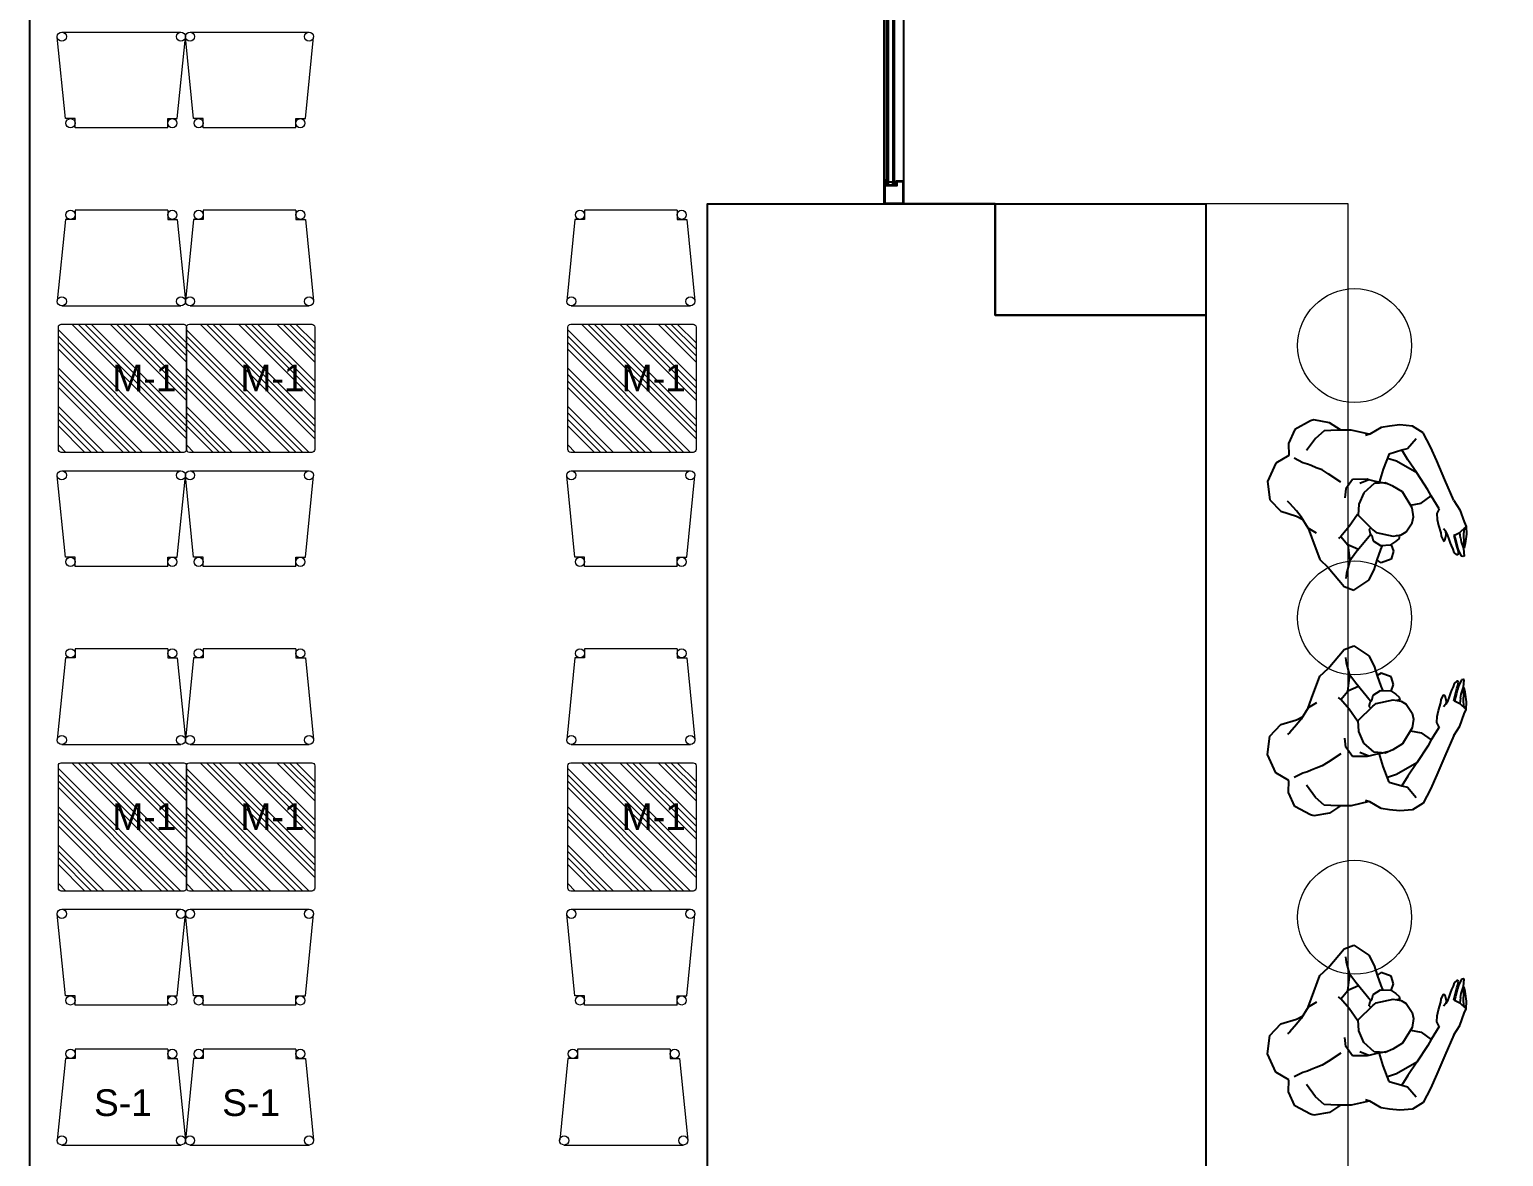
# Model space of a CAD drawing. Header units: centimetres. Extents: x 129282 to 136766, y 26190 to 28185.
# Drawn here: x 132624 to 133142, y 26763 to 27158 of the extents above; entities that cross this region are included whole.
import ezdxf

# ---------------------------------------------------------------- set-up
doc = ezdxf.new("R2010")
doc.units = ezdxf.units.CM
doc.header["$LTSCALE"] = 10
doc.header["$MEASUREMENT"] = 0
for name, color, linetype in [('141125_RT1$0$xref_4_vitrin_kaplama$0$2DCAM', 4, 'Continuous'), ('141125_RT1$0$xref_4_vitrin_kaplama$0$2DKONST2', 253, 'Continuous'), ('LP-DIMENSION_INT_100', 51, 'Continuous'), ('SD-YAZI', 233, 'Continuous'), ('wall', 255, 'Continuous')]:
    doc.layers.add(name, color=color, linetype=linetype)
for name, color, linetype, lineweight in [('ARK_AHŞAP', 45, 'Continuous', 15), ('ARK_METAL', 252, 'Continuous', 15), ('tefriş', 45, 'Continuous', 18)]:
    doc.layers.add(name, color=color, linetype=linetype, lineweight=lineweight)
doc.styles.get("Standard").update_dxf_attribs({"font": 'arial.ttf'})

# ---------------------------------------------------------------- blocks, each defined once
blk = doc.blocks.new('kj')
at = {"layer": '141125_RT1$0$xref_4_vitrin_kaplama$0$2DCAM'}
for p, q in [((130239.37, 27305.9), (130239.37, 27105.5)), ((130246.37, 27105.2), (130246.37, 27306.2))]:
    blk.add_line(p, q, dxfattribs=at)
for points in [[(130240.27, 27103.8), (130240.27, 27307.6), (130240.87, 27307.6), (130240.87, 27103.8)], [(130242.47, 27307.6), (130242.47, 27103.8)], [(130243.07, 27103.8), (130243.07, 27307.6)], [(130242.47, 27103.8), (130242.47, 27104.8), (130240.87, 27104.8), (130240.87, 27103.8)]]:
    blk.add_lwpolyline(points, dxfattribs=at)
at = {"layer": '141125_RT1$0$xref_4_vitrin_kaplama$0$2DKONST2'}
for points in [[(130239.37, 27098.2), (130239.37, 27097.2), (130245.87, 27097.2), (130245.87, 27097.2), (130246.37, 27097.2), (130246.37, 27105.2), (130243.67, 27105.2), (130243.67, 27103.8), (130239.87, 27103.8), (130239.87, 27105.5), (130239.37, 27105.5), (130239.37, 27098.2)], [(130239.62, 27098.45), (130239.62, 27097.45), (130246.12, 27097.45), (130246.12, 27104.95), (130243.92, 27104.95), (130243.92, 27103.55), (130239.62, 27103.55), (130239.62, 27098.45)]]:
    blk.add_lwpolyline(points, close=True, dxfattribs=at)
at = {"layer": 'LP-DIMENSION_INT_100', "color": 2}
blk.add_line((130278.37, 27097.2), (130239.37, 27097.2), dxfattribs=at)
blk.add_lwpolyline([(130239.37, 28185.2), (129939.37, 28185.2), (129939.37, 26190.2), (130177.37, 26190.2)], dxfattribs=at)
blk.add_lwpolyline([(130177.37, 26678.2), (130177.37, 27097.2), (130278.37, 27097.2), (130278.37, 27058.2), (130352.37, 27058.2), (130352.37, 26728.2), (130196.37, 26728.2), (130196.37, 26678.2)], close=True, dxfattribs=at)
blk = doc.blocks.new('dada')
for p, q in [((219967.82, -31810.1), (219965.63, -31815.29)), ((219973.43, -31806.86), (219967.82, -31810.1)), ((219980.49, -31806.97), (219973.43, -31806.86)), ((219984.71, -31810.01), (219980.49, -31806.97)), ((219988.56, -31808.22), (219984.71, -31810.01)), ((219993.91, -31808.37), (219988.56, -31808.22)), ((219998.88, -31812.26), (219993.91, -31808.37)), ((219965.63, -31815.29), (219966.32, -31821.02)), ((219984.28, -31815.56), (219984.55, -31812.14)), ((219984.57, -31817.26), (219984.28, -31815.56)), ((219993.96, -31816.3), (219988.77, -31815.1)), ((219999.67, -31813.16), (219998.88, -31812.26)), ((220000.91, -31818.54), (219999.67, -31813.16)), ((219966.32, -31821.02), (219966.1, -31823.52)), ((219966.74, -31822.57), (219967.93, -31820.3)), ((219967.93, -31820.3), (219969.4, -31817.13)), ((219969.4, -31817.13), (219969.8, -31816.05)), ((219984.6, -31818.7), (219984.57, -31817.26)), ((219984.6, -31820.52), (219984.6, -31818.7)), ((219984.72, -31822.78), (219984.6, -31820.52)), ((219997.59, -31817.95), (219993.96, -31816.3)), ((219999.73, -31822.23), (219997.59, -31817.95)), ((220000.18, -31823.15), (220000.91, -31818.54)), ((219964.1, -31826.49), (219966.74, -31822.57)), ((219983.43, -31830.57), (219984.36, -31825.28)), ((219984.36, -31825.28), (219984.72, -31822.78)), ((220001.59, -31826.62), (219999.73, -31822.23)), ((219961.55, -31828.75), (219955.53, -31834.58)), ((219964.1, -31826.49), (219961.55, -31828.75)), ((219963.56, -31829.8), (219964.1, -31826.49)), ((220002.81, -31832.98), (220001.59, -31826.62)), ((219955.53, -31834.58), (219954.16, -31838.39)), ((219981.99, -31833.12), (219978.94, -31834.02)), ((219985.92, -31833.89), (219981.99, -31833.12)), ((219988.02, -31838.63), (219985.92, -31833.89)), ((220002.93, -31833.11), (220001.86, -31831.93)), ((220006.66, -31835.82), (220002.93, -31833.11)), ((220008.27, -31838.35), (220006.66, -31835.82)), ((219954.16, -31838.39), (219950.29, -31846.24)), ((219964.26, -31841.56), (219959.4, -31844.48)), ((219964.25, -31845.64), (219964.26, -31841.56)), ((219965.95, -31838.14), (219964.26, -31841.56)), ((219965.95, -31838.14), (219964.98, -31837.71)), ((219970.28, -31839.47), (219965.95, -31838.14)), ((219975.28, -31840.42), (219970.28, -31839.47)), ((219975.15, -31840.74), (219972.56, -31847.46)), ((219978.82, -31839.44), (219975.15, -31840.74)), ((219983.21, -31839.4), (219978.82, -31839.44)), ((219987.64, -31841.51), (219983.21, -31839.4)), ((219988.07, -31839.19), (219985.66, -31836.85)), ((219989.39, -31844.89), (219987.64, -31841.51)), ((219988.07, -31839.19), (219988.02, -31838.63)), ((219988.47, -31841.63), (219988.07, -31839.19)), ((219989.1, -31844.08), (219988.47, -31841.63)), ((220010.11, -31841.56), (220008.27, -31838.35)), ((220011.49, -31845.77), (220010.11, -31841.56)), ((219950.29, -31846.24), (219950.45, -31849.81)), ((219954.91, -31845.07), (219953.11, -31845.59)), ((219959.4, -31844.48), (219954.91, -31845.07)), ((219962.84, -31845.25), (219959.4, -31844.48)), ((219970.62, -31847.5), (219962.84, -31845.25)), ((219972.17, -31846.32), (219970.97, -31847.21)), ((219972.17, -31846.32), (219972.92, -31846.53)), ((219993.46, -31842.32), (219988.64, -31842.96)), ((219989.4, -31845.86), (219989.1, -31844.08)), ((219989.4, -31847.79), (219989.39, -31844.89)), ((219999.27, -31842.1), (219993.46, -31842.32)), ((219997.01, -31853.72), (219997.93, -31845.57)), ((219997.93, -31845.57), (219997.61, -31842.23)), ((219999.27, -31842.1), (220002.34, -31845.71)), ((219999.97, -31848.98), (220002.34, -31845.71)), ((220002.34, -31845.71), (220003.54, -31847.27)), ((220010.84, -31850.1), (220011.49, -31845.77)), ((219950.45, -31849.81), (219955.8, -31853.26)), ((219969.08, -31849.16), (219968.58, -31852.23)), ((219968.58, -31852.23), (219970.19, -31855.43)), ((219968.58, -31852.23), (219968.58, -31852.23)), ((219970.59, -31848.03), (219969.08, -31849.16)), ((219970.97, -31847.21), (219970.59, -31848.03)), ((219972.56, -31847.46), (219972.17, -31849.01)), ((219972.17, -31849.01), (219973.41, -31854.95)), ((219985.09, -31857.09), (219988.91, -31851.81)), ((219988.91, -31851.81), (219989.4, -31847.79)), ((219997.01, -31853.72), (219999.97, -31848.98)), ((220003.54, -31847.27), (220008.04, -31848.65)), ((220007.38, -31854.47), (220010.84, -31850.1)), ((220010.84, -31850.1), (220010.84, -31850.1)), ((219955.8, -31853.26), (219959.9, -31853.53)), ((219959.9, -31853.53), (219963.48, -31853.17)), ((219963.15, -31854.85), (219963.36, -31853.18)), ((219965.64, -31857.49), (219963.15, -31854.85)), ((219963.48, -31853.17), (219967.29, -31852.84)), ((219968.51, -31857.12), (219965.64, -31857.49)), ((219967.29, -31852.84), (219968.82, -31852.87)), ((219970.32, -31855.52), (219968.51, -31857.12)), ((219970.19, -31855.43), (219971.96, -31856.56)), ((219971.96, -31856.56), (219973.39, -31857.25)), ((219973.39, -31857.25), (219974.3, -31857.1)), ((219973.41, -31854.95), (219974.93, -31857.36)), ((219974.3, -31857.1), (219974, -31855.88)), ((219974.93, -31857.36), (219976.56, -31858.48)), ((219982.44, -31858.76), (219985.09, -31857.09)), ((219985.8, -31856.21), (219987.9, -31859.37)), ((219993.17, -31859.66), (219997.01, -31853.72)), ((220003.67, -31858.47), (220007.38, -31854.47)), ((219976.56, -31858.48), (219980.28, -31859.2)), ((219980.28, -31859.2), (219982.44, -31858.76)), ((219987.9, -31859.37), (219991.64, -31861.58)), ((219988.57, -31865.91), (219991.64, -31861.58)), ((219991.64, -31861.58), (219993.17, -31859.66)), ((219998.72, -31863.72), (220003.67, -31858.47)), ((219984.86, -31866.77), (219983.16, -31868.07)), ((219986.8, -31865.87), (219984.86, -31866.77)), ((219988.57, -31865.91), (219986.8, -31865.87)), ((219993.34, -31869.51), (219998.72, -31863.72)), ((219980.08, -31870.45), (219978.82, -31871.79)), ((219978.82, -31871.79), (219978.86, -31872.05)), ((219978.86, -31872.05), (219979.15, -31872.17)), ((219979.15, -31872.17), (219981.22, -31871.84)), ((219981.05, -31869.82), (219980.08, -31870.45)), ((219980.27, -31873.42), (219981.5, -31872.16)), ((219983.16, -31868.07), (219981.05, -31869.82)), ((219981.22, -31871.84), (219982.18, -31871.28)), ((219981.5, -31872.16), (219982.18, -31871.28)), ((219982.18, -31871.28), (219982.73, -31870.18)), ((219991.22, -31872.75), (219987.88, -31875.86)), ((219993.34, -31869.51), (219991.22, -31872.75)), ((219976.27, -31878.1), (219976.66, -31876.87)), ((219976.41, -31878.38), (219976.27, -31878.1)), ((219976.48, -31879.78), (219978.12, -31877.92)), ((219976.66, -31876.87), (219977.52, -31876.06)), ((219977.86, -31877.77), (219976.79, -31878.46)), ((219977.52, -31876.06), (219978.45, -31875.03)), ((219978.67, -31877.01), (219977.86, -31877.77)), ((219978.12, -31877.92), (219979.05, -31877.16)), ((219978.45, -31875.03), (219979.15, -31874.38)), ((219980.13, -31875.83), (219978.67, -31877.01)), ((219979.05, -31877.16), (219980.26, -31876.22)), ((219979.15, -31874.38), (219980.27, -31873.42)), ((219981.04, -31877.69), (219979.16, -31879.29)), ((219982.07, -31874.36), (219980.13, -31875.83)), ((219980.26, -31876.22), (219981.28, -31875.32)), ((219982.21, -31876.84), (219981.04, -31877.69)), ((219983.47, -31877.43), (219981.25, -31878.56)), ((219981.28, -31875.32), (219982.23, -31874.56)), ((219982.23, -31874.56), (219982.07, -31874.36)), ((219982.21, -31876.84), (219983.86, -31875.88)), ((219982.23, -31874.56), (219983.86, -31875.88)), ((219985.17, -31876.82), (219983.47, -31877.43)), ((219983.86, -31875.88), (219986.68, -31877.05)), ((219986.68, -31877.05), (219984.29, -31878.28)), ((219985.98, -31876.82), (219985.17, -31876.82)), ((219987.88, -31875.86), (219986.68, -31877.05)), ((219976.79, -31878.46), (219976.41, -31878.38)), ((219976.62, -31880.37), (219976.48, -31879.78)), ((219976.88, -31880.62), (219976.62, -31880.37)), ((219979.16, -31879.29), (219976.88, -31880.62)), ((219981.25, -31878.56), (219979.16, -31879.29)), ((219979.44, -31879.52), (219979.16, -31879.29)), ((219981.03, -31879.23), (219979.44, -31879.52)), ((219984.29, -31878.28), (219981.03, -31879.23))]:
    blk.add_line(p, q)

msp = doc.modelspace()

# ---------------------------------------------------------------- hatches: boundary and pattern name
at = {"layer": 'ARK_METAL'}
h = msp.add_hatch(dxfattribs=at)
h.set_pattern_fill('ANSI34', color=256, scale=0.5, angle=450)
h.set_pattern_definition([(135, (100223.181, -190903.219), (-6.7351921, -6.7351921), []), (135, (100223.181, -190900.974), (-6.7351921, -6.7351921), []), (135, (100223.181, -190898.729), (-6.7351921, -6.7351921), []), (135, (100223.181, -190896.484), (-6.7351921, -6.7351921), [])])
h.paths.add_polyline_path([(132679.28, 27053.97, 0.414214), (132678.28, 27054.97), (132635.28, 27054.97, 0.414214), (132634.28, 27053.97), (132634.28, 27010.97, 0.414214), (132635.28, 27009.97), (132678.28, 27009.97, 0.414214), (132679.28, 27010.97)])
h = msp.add_hatch(dxfattribs=at)
h.set_pattern_fill('ANSI34', color=256, scale=0.5, angle=450)
h.set_pattern_definition([(135, (100268.181, -190903.219), (-6.7351921, -6.7351921), []), (135, (100268.181, -190900.974), (-6.7351921, -6.7351921), []), (135, (100268.181, -190898.729), (-6.7351921, -6.7351921), []), (135, (100268.181, -190896.484), (-6.7351921, -6.7351921), [])])
h.paths.add_polyline_path([(132724.28, 27053.97, 0.414214), (132723.28, 27054.97), (132680.28, 27054.97, 0.414214), (132679.28, 27053.97), (132679.28, 27010.97, 0.414214), (132680.28, 27009.97), (132723.28, 27009.97, 0.414214), (132724.28, 27010.97)])
h = msp.add_hatch(dxfattribs=at)
h.set_pattern_fill('ANSI34', color=256, scale=0.5, angle=450)
h.set_pattern_definition([(135, (100402.054, -190903.219), (-6.7351921, -6.7351921), []), (135, (100402.054, -190900.974), (-6.7351921, -6.7351921), []), (135, (100402.054, -190898.729), (-6.7351921, -6.7351921), []), (135, (100402.054, -190896.484), (-6.7351921, -6.7351921), [])])
h.paths.add_polyline_path([(132858.15, 27053.97, 0.414214), (132857.15, 27054.97), (132814.15, 27054.97, 0.414214), (132813.15, 27053.97), (132813.15, 27010.97, 0.414214), (132814.15, 27009.97), (132857.15, 27009.97, 0.414214), (132858.15, 27010.97)])
h = msp.add_hatch(dxfattribs=at)
h.set_pattern_fill('ANSI34', color=256, scale=0.5, angle=450)
h.set_pattern_definition([(135, (100223.181, -191057.198), (-6.7351921, -6.7351921), []), (135, (100223.181, -191054.953), (-6.7351921, -6.7351921), []), (135, (100223.181, -191052.708), (-6.7351921, -6.7351921), []), (135, (100223.181, -191050.463), (-6.7351921, -6.7351921), [])])
h.paths.add_polyline_path([(132679.28, 26899.99, 0.414214), (132678.28, 26900.99), (132635.28, 26900.99, 0.414214), (132634.28, 26899.99), (132634.28, 26856.99, 0.414214), (132635.28, 26855.99), (132678.28, 26855.99, 0.414214), (132679.28, 26856.99)])
h = msp.add_hatch(dxfattribs=at)
h.set_pattern_fill('ANSI34', color=256, scale=0.5, angle=450)
h.set_pattern_definition([(135, (100268.181, -191057.198), (-6.7351921, -6.7351921), []), (135, (100268.181, -191054.953), (-6.7351921, -6.7351921), []), (135, (100268.181, -191052.708), (-6.7351921, -6.7351921), []), (135, (100268.181, -191050.463), (-6.7351921, -6.7351921), [])])
h.paths.add_polyline_path([(132724.28, 26899.99, 0.414214), (132723.28, 26900.99), (132680.28, 26900.99, 0.414214), (132679.28, 26899.99), (132679.28, 26856.99, 0.414214), (132680.28, 26855.99), (132723.28, 26855.99, 0.414214), (132724.28, 26856.99)])
h = msp.add_hatch(dxfattribs=at)
h.set_pattern_fill('ANSI34', color=256, scale=0.5, angle=450)
h.set_pattern_definition([(135, (100402.054, -191057.198), (-6.7351921, -6.7351921), []), (135, (100402.054, -191054.953), (-6.7351921, -6.7351921), []), (135, (100402.054, -191052.708), (-6.7351921, -6.7351921), []), (135, (100402.054, -191050.463), (-6.7351921, -6.7351921), [])])
h.paths.add_polyline_path([(132858.15, 26899.99, 0.414214), (132857.15, 26900.99), (132814.15, 26900.99, 0.414214), (132813.15, 26899.99), (132813.15, 26856.99, 0.414214), (132814.15, 26855.99), (132857.15, 26855.99, 0.414214), (132858.15, 26856.99)])

# ---------------------------------------------------------------- linework, layer by layer
at = {"layer": 'ARK_AHŞAP'}
for centre in [(132635.5, 27155.93), (132677.3, 27155.93), (132680.5, 27155.93), (132722.3, 27155.93), (132638.54, 27125.53), (132674.26, 27125.53), (132683.54, 27125.53), (132719.26, 27125.53), (132638.54, 27093.38), (132674.26, 27093.38), (132683.54, 27093.38), (132719.26, 27093.38), (132817.41, 27093.38), (132853.13, 27093.38), (132635.5, 27062.98), (132677.3, 27062.98), (132680.5, 27062.98), (132722.3, 27062.98), (132814.37, 27062.98), (132856.17, 27062.98), (132635.5, 27001.95), (132677.3, 27001.95), (132680.5, 27001.95), (132722.3, 27001.95), (132814.37, 27001.95), (132856.17, 27001.95), (132638.54, 26971.55), (132674.26, 26971.55), (132683.54, 26971.55), (132719.26, 26971.55), (132817.41, 26971.55), (132853.13, 26971.55), (132638.54, 26939.4), (132674.26, 26939.4), (132683.54, 26939.4), (132719.26, 26939.4), (132817.41, 26939.4), (132853.13, 26939.4), (132635.5, 26909), (132677.3, 26909), (132680.5, 26909), (132722.3, 26909), (132814.37, 26909), (132856.17, 26909), (132635.5, 26847.97), (132677.3, 26847.97), (132680.5, 26847.97), (132722.3, 26847.97), (132814.37, 26847.97), (132856.17, 26847.97), (132638.54, 26817.57), (132674.26, 26817.57), (132683.54, 26817.57), (132719.26, 26817.57), (132817.41, 26817.57), (132853.13, 26817.57), (132638.54, 26798.82), (132638.54, 26798.82), (132674.26, 26798.82), (132674.26, 26798.82), (132683.54, 26798.82), (132683.54, 26798.82), (132719.26, 26798.82), (132719.26, 26798.82), (132814.91, 26798.82), (132850.63, 26798.82), (132635.5, 26768.42), (132635.5, 26768.42), (132677.3, 26768.42), (132677.3, 26768.42), (132680.5, 26768.42), (132680.5, 26768.42), (132722.3, 26768.42), (132722.3, 26768.42), (132811.87, 26768.42), (132853.67, 26768.42)]:
    msp.add_circle(centre, 1.6, dxfattribs=at)
at = {"layer": 'ARK_METAL'}
for p, q in [((132636.78, 27127.13), (132633.91, 27155.77)), ((132635.5, 27157.53), (132677.3, 27157.53)), ((132676.02, 27127.13), (132678.89, 27155.77)), ((132681.78, 27127.13), (132678.91, 27155.77)), ((132680.5, 27157.53), (132722.3, 27157.53)), ((132721.02, 27127.13), (132723.89, 27155.77)), ((132640.14, 27127.13), (132636.78, 27127.13)), ((132640.14, 27123.93), (132640.14, 27127.13)), ((132653.9, 27123.93), (132640.14, 27123.93)), ((132672.66, 27123.93), (132640.14, 27123.93)), ((132672.66, 27127.13), (132676.02, 27127.13)), ((132672.66, 27123.93), (132672.66, 27127.13)), ((132685.14, 27127.13), (132681.78, 27127.13)), ((132685.14, 27123.93), (132685.14, 27127.13)), ((132698.9, 27123.93), (132685.14, 27123.93)), ((132717.66, 27123.93), (132685.14, 27123.93)), ((132717.66, 27127.13), (132721.02, 27127.13)), ((132717.66, 27123.93), (132717.66, 27127.13)), ((132636.78, 27091.78), (132633.91, 27063.14)), ((132640.14, 27091.78), (132636.78, 27091.78)), ((132653.9, 27094.98), (132640.14, 27094.98)), ((132672.66, 27094.98), (132640.14, 27094.98)), ((132640.14, 27094.98), (132640.14, 27091.78)), ((132672.66, 27094.98), (132672.66, 27091.78)), ((132672.66, 27091.78), (132676.02, 27091.78)), ((132676.02, 27091.78), (132678.89, 27063.14)), ((132681.78, 27091.78), (132678.91, 27063.14)), ((132685.14, 27091.78), (132681.78, 27091.78)), ((132698.9, 27094.98), (132685.14, 27094.98)), ((132717.66, 27094.98), (132685.14, 27094.98)), ((132685.14, 27094.98), (132685.14, 27091.78)), ((132717.66, 27094.98), (132717.66, 27091.78)), ((132717.66, 27091.78), (132721.02, 27091.78)), ((132721.02, 27091.78), (132723.89, 27063.14)), ((132815.65, 27091.78), (132812.78, 27063.14)), ((132819.01, 27091.78), (132815.65, 27091.78)), ((132832.77, 27094.98), (132819.01, 27094.98)), ((132851.53, 27094.98), (132819.01, 27094.98)), ((132819.01, 27094.98), (132819.01, 27091.78)), ((132851.53, 27094.98), (132851.53, 27091.78)), ((132851.53, 27091.78), (132854.89, 27091.78)), ((132854.89, 27091.78), (132857.76, 27063.14)), ((132635.5, 27061.38), (132677.3, 27061.38)), ((132680.5, 27061.38), (132722.3, 27061.38)), ((132814.37, 27061.38), (132856.17, 27061.38)), ((132635.5, 27003.55), (132677.3, 27003.55)), ((132680.5, 27003.55), (132722.3, 27003.55)), ((132814.37, 27003.55), (132856.17, 27003.55)), ((132636.78, 26973.15), (132633.91, 27001.79)), ((132676.02, 26973.15), (132678.89, 27001.79)), ((132681.78, 26973.15), (132678.91, 27001.79)), ((132721.02, 26973.15), (132723.89, 27001.79)), ((132815.65, 26973.15), (132812.78, 27001.79)), ((132854.89, 26973.15), (132857.76, 27001.79)), ((132640.14, 26973.15), (132636.78, 26973.15)), ((132640.14, 26969.95), (132640.14, 26973.15)), ((132672.66, 26973.15), (132676.02, 26973.15)), ((132672.66, 26969.95), (132672.66, 26973.15)), ((132685.14, 26973.15), (132681.78, 26973.15)), ((132685.14, 26969.95), (132685.14, 26973.15)), ((132717.66, 26973.15), (132721.02, 26973.15)), ((132717.66, 26969.95), (132717.66, 26973.15)), ((132819.01, 26973.15), (132815.65, 26973.15)), ((132819.01, 26969.95), (132819.01, 26973.15)), ((132851.53, 26973.15), (132854.89, 26973.15)), ((132851.53, 26969.95), (132851.53, 26973.15)), ((132653.9, 26969.95), (132640.14, 26969.95)), ((132672.66, 26969.95), (132640.14, 26969.95)), ((132698.9, 26969.95), (132685.14, 26969.95)), ((132717.66, 26969.95), (132685.14, 26969.95)), ((132832.77, 26969.95), (132819.01, 26969.95)), ((132851.53, 26969.95), (132819.01, 26969.95)), ((132636.78, 26937.8), (132633.91, 26909.16)), ((132640.14, 26937.8), (132636.78, 26937.8)), ((132653.9, 26941), (132640.14, 26941)), ((132672.66, 26941), (132640.14, 26941)), ((132640.14, 26941), (132640.14, 26937.8)), ((132672.66, 26941), (132672.66, 26937.8)), ((132672.66, 26937.8), (132676.02, 26937.8)), ((132676.02, 26937.8), (132678.89, 26909.16)), ((132681.78, 26937.8), (132678.91, 26909.16)), ((132685.14, 26937.8), (132681.78, 26937.8)), ((132698.9, 26941), (132685.14, 26941)), ((132717.66, 26941), (132685.14, 26941)), ((132685.14, 26941), (132685.14, 26937.8)), ((132717.66, 26941), (132717.66, 26937.8)), ((132717.66, 26937.8), (132721.02, 26937.8)), ((132721.02, 26937.8), (132723.89, 26909.16)), ((132815.65, 26937.8), (132812.78, 26909.16)), ((132819.01, 26937.8), (132815.65, 26937.8)), ((132832.77, 26941), (132819.01, 26941)), ((132851.53, 26941), (132819.01, 26941)), ((132819.01, 26941), (132819.01, 26937.8)), ((132851.53, 26941), (132851.53, 26937.8)), ((132851.53, 26937.8), (132854.89, 26937.8)), ((132854.89, 26937.8), (132857.76, 26909.16)), ((132635.5, 26907.4), (132677.3, 26907.4)), ((132680.5, 26907.4), (132722.3, 26907.4)), ((132814.37, 26907.4), (132856.17, 26907.4)), ((132635.5, 26849.57), (132677.3, 26849.57)), ((132680.5, 26849.57), (132722.3, 26849.57)), ((132814.37, 26849.57), (132856.17, 26849.57)), ((132636.78, 26819.17), (132633.91, 26847.81)), ((132676.02, 26819.17), (132678.89, 26847.81)), ((132681.78, 26819.17), (132678.91, 26847.81)), ((132721.02, 26819.17), (132723.89, 26847.81)), ((132815.65, 26819.17), (132812.78, 26847.81)), ((132854.89, 26819.17), (132857.76, 26847.81)), ((132640.14, 26819.17), (132636.78, 26819.17)), ((132640.14, 26815.97), (132640.14, 26819.17)), ((132672.66, 26819.17), (132676.02, 26819.17)), ((132672.66, 26815.97), (132672.66, 26819.17)), ((132685.14, 26819.17), (132681.78, 26819.17)), ((132685.14, 26815.97), (132685.14, 26819.17)), ((132717.66, 26819.17), (132721.02, 26819.17)), ((132717.66, 26815.97), (132717.66, 26819.17)), ((132819.01, 26819.17), (132815.65, 26819.17)), ((132819.01, 26815.97), (132819.01, 26819.17)), ((132851.53, 26819.17), (132854.89, 26819.17)), ((132851.53, 26815.97), (132851.53, 26819.17)), ((132653.9, 26815.97), (132640.14, 26815.97)), ((132672.66, 26815.97), (132640.14, 26815.97)), ((132698.9, 26815.97), (132685.14, 26815.97)), ((132717.66, 26815.97), (132685.14, 26815.97)), ((132832.77, 26815.97), (132819.01, 26815.97)), ((132851.53, 26815.97), (132819.01, 26815.97)), ((132636.78, 26797.22), (132633.91, 26768.58)), ((132636.78, 26797.22), (132633.91, 26768.58)), ((132640.14, 26797.22), (132636.78, 26797.22)), ((132640.14, 26797.22), (132636.78, 26797.22)), ((132653.9, 26800.42), (132640.14, 26800.42)), ((132672.66, 26800.42), (132640.14, 26800.42)), ((132640.14, 26800.42), (132640.14, 26797.22)), ((132653.9, 26800.42), (132640.14, 26800.42)), ((132672.66, 26800.42), (132640.14, 26800.42)), ((132640.14, 26800.42), (132640.14, 26797.22)), ((132672.66, 26800.42), (132672.66, 26797.22)), ((132672.66, 26800.42), (132672.66, 26797.22)), ((132672.66, 26797.22), (132676.02, 26797.22)), ((132672.66, 26797.22), (132676.02, 26797.22)), ((132676.02, 26797.22), (132678.89, 26768.58)), ((132676.02, 26797.22), (132678.89, 26768.58)), ((132681.78, 26797.22), (132678.91, 26768.58)), ((132681.78, 26797.22), (132678.91, 26768.58)), ((132685.14, 26797.22), (132681.78, 26797.22)), ((132685.14, 26797.22), (132681.78, 26797.22)), ((132698.9, 26800.42), (132685.14, 26800.42)), ((132717.66, 26800.42), (132685.14, 26800.42)), ((132685.14, 26800.42), (132685.14, 26797.22)), ((132698.9, 26800.42), (132685.14, 26800.42)), ((132717.66, 26800.42), (132685.14, 26800.42)), ((132685.14, 26800.42), (132685.14, 26797.22)), ((132717.66, 26800.42), (132717.66, 26797.22)), ((132717.66, 26800.42), (132717.66, 26797.22)), ((132717.66, 26797.22), (132721.02, 26797.22)), ((132717.66, 26797.22), (132721.02, 26797.22)), ((132721.02, 26797.22), (132723.89, 26768.58)), ((132721.02, 26797.22), (132723.89, 26768.58)), ((132813.15, 26797.22), (132810.28, 26768.58)), ((132816.51, 26797.22), (132813.15, 26797.22)), ((132830.27, 26800.42), (132816.51, 26800.42)), ((132849.03, 26800.42), (132816.51, 26800.42)), ((132816.51, 26800.42), (132816.51, 26797.22)), ((132849.03, 26800.42), (132849.03, 26797.22)), ((132849.03, 26797.22), (132852.39, 26797.22)), ((132852.39, 26797.22), (132855.26, 26768.58)), ((132635.5, 26766.82), (132677.3, 26766.82)), ((132635.5, 26766.82), (132677.3, 26766.82)), ((132680.5, 26766.82), (132722.3, 26766.82)), ((132680.5, 26766.82), (132722.3, 26766.82)), ((132811.87, 26766.82), (132853.67, 26766.82))]:
    msp.add_line(p, q, dxfattribs=at)
for points in [[(132678.28, 27009.97), (132635.28, 27009.97, -0.414214), (132634.28, 27010.97), (132634.28, 27053.97, -0.414214), (132635.28, 27054.97), (132678.28, 27054.97, -0.414214), (132679.28, 27053.97), (132679.28, 27010.97, -0.414214)], [(132723.28, 27009.97), (132680.28, 27009.97, -0.414214), (132679.28, 27010.97), (132679.28, 27053.97, -0.414214), (132680.28, 27054.97), (132723.28, 27054.97, -0.414214), (132724.28, 27053.97), (132724.28, 27010.97, -0.414214)], [(132857.15, 27009.97), (132814.15, 27009.97, -0.414214), (132813.15, 27010.97), (132813.15, 27053.97, -0.414214), (132814.15, 27054.97), (132857.15, 27054.97, -0.414214), (132858.15, 27053.97), (132858.15, 27010.97, -0.414214)], [(132678.28, 26855.99), (132635.28, 26855.99, -0.414214), (132634.28, 26856.99), (132634.28, 26899.99, -0.414214), (132635.28, 26900.99), (132678.28, 26900.99, -0.414214), (132679.28, 26899.99), (132679.28, 26856.99, -0.414214)], [(132723.28, 26855.99), (132680.28, 26855.99, -0.414214), (132679.28, 26856.99), (132679.28, 26899.99, -0.414214), (132680.28, 26900.99), (132723.28, 26900.99, -0.414214), (132724.28, 26899.99), (132724.28, 26856.99, -0.414214)], [(132857.15, 26855.99), (132814.15, 26855.99, -0.414214), (132813.15, 26856.99), (132813.15, 26899.99, -0.414214), (132814.15, 26900.99), (132857.15, 26900.99, -0.414214), (132858.15, 26899.99), (132858.15, 26856.99, -0.414214)]]:
    msp.add_lwpolyline(points, format="xyb", close=True, dxfattribs=at)
at = {"layer": 'LP-DIMENSION_INT_100', "color": 2}
msp.add_lwpolyline([(133037.14, 27058.2), (132963.14, 27058.2), (132963.14, 27097.2), (133037.14, 27097.2)], close=True, dxfattribs=at)
at = {"layer": 'tefriş'}
msp.add_lwpolyline([(133037.14, 26678.2), (133087.14, 26678.2), (133087.14, 26961.7), (133087.14, 27097.2), (133037.14, 27097.2), (133037.14, 26678.2)], dxfattribs=at)
for centre in [(133089.37, 27047.45), (133089.37, 26951.85), (133089.37, 26846.76)]:
    msp.add_circle(centre, 20, dxfattribs=at)

# ---------------------------------------------------------------- block references
at = {"layer": 'LP-DIMENSION_INT_100', "color": 2}
msp.add_blockref('kj', (2684.77, 0), dxfattribs=at)
at = {"layer": 'wall', "rotation": 66.51104045610376}
msp.add_blockref('dada', (16212.26, -162068.61), dxfattribs=at)
at = {"layer": 'wall', "xscale": -1, "rotation": 113.4889595438963}
for p in [(16212.26, 215972.31), (16212.26, 215867.22)]:
    msp.add_blockref('dada', p, dxfattribs=at)

# ---------------------------------------------------------------- texts
at = {"layer": 'SD-YAZI', "color": 2, "char_height": 9.36, "attachment_point": 7}
for s, insert in [('M-1', (132653.2, 27031.4)), ('M-1', (132698.2, 27031.4)), ('M-1', (132832.08, 27031.4)), ('M-1', (132653.2, 26877.42)), ('M-1', (132698.2, 26877.42)), ('M-1', (132832.08, 26877.42)), ('S-1', (132646.79, 26776.88)), ('S-1', (132691.79, 26776.88))]:
    msp.add_mtext_dynamic_manual_height_columns(s, width=1669.2448, gutter_width=60, heights=[0], dxfattribs=dict(at, insert=insert))

doc.saveas('drawing.dxf')
